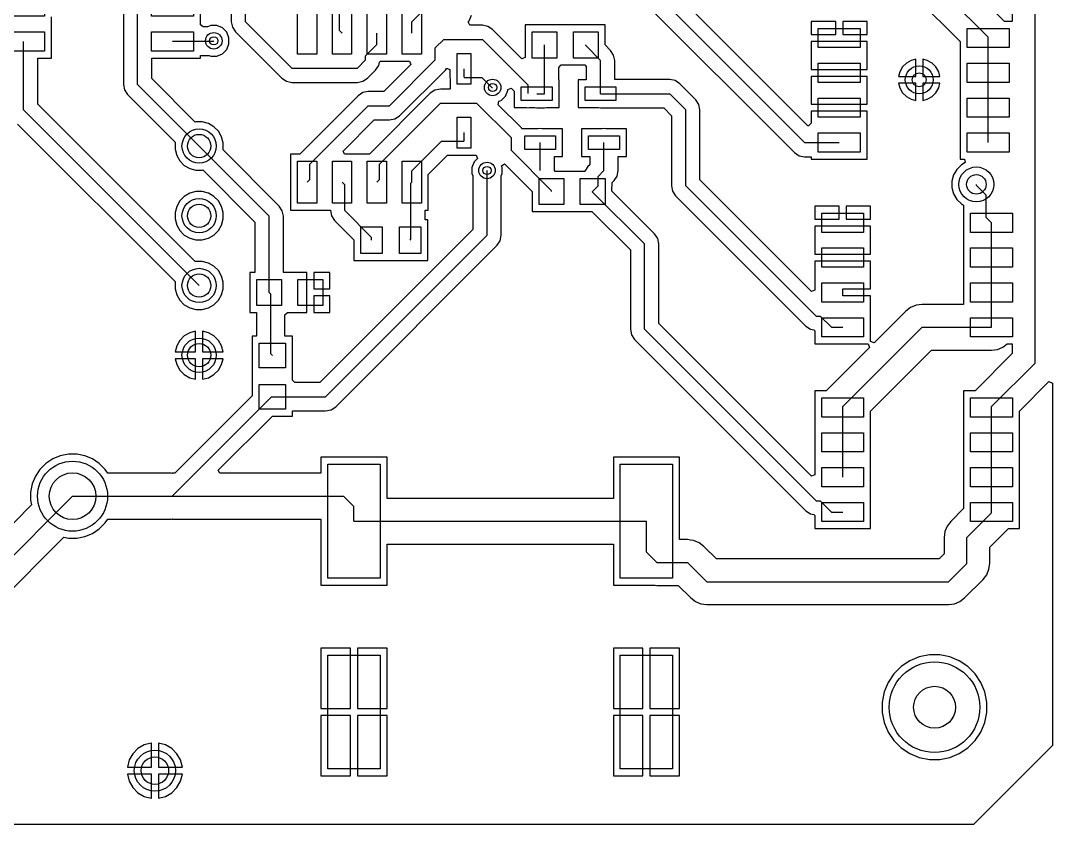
# Model space of a CAD drawing. Header units: inches. Extents: x 58 to 161, y 42 to 107.
# Drawn here: x 123.67 to 161.26, y 42.34 to 71.63 of the extents above; entities that cross this region are included whole.
import ezdxf

# ---------------------------------------------------------------- set-up
doc = ezdxf.new("R2010")
doc.units = ezdxf.units.IN
for name, color, linetype in [('Pad Holes', 156, 'Continuous'), ('Top Layer', 1, 'Continuous'), ('Via Holes', 16, 'Continuous')]:
    doc.layers.add(name, color=color, linetype=linetype)

# ---------------------------------------------------------------- blocks, each defined once
blk = doc.blocks.new('16SVF270M_1')
at = {"layer": 'Top Layer'}
for p, q in [((-5.55, 0.95), (-1.4, 0.95)), ((-5.55, -0.95), (-5.55, 0.95)), ((-1.4, 0.95), (-1.4, -0.95)), ((1.4, 0.95), (5.55, 0.95)), ((1.4, -0.95), (1.4, 0.95)), ((5.55, 0.95), (5.55, -0.95)), ((-1.4, -0.95), (-5.55, -0.95)), ((5.55, -0.95), (1.4, -0.95))]:
    blk.add_line(p, q, dxfattribs=at)
blk = doc.blocks.new('RESC1608X55N_9')
at = {"layer": 'Top Layer'}
for p, q in [((-1.2, -0.475), (-1.2, 0.475)), ((-1.2, 0.475), (-0.3, 0.475)), ((-0.3, 0.475), (-0.3, -0.475)), ((0.3, -0.475), (0.3, 0.475)), ((0.3, 0.475), (1.2, 0.475)), ((1.2, 0.475), (1.2, -0.475)), ((-0.3, -0.475), (-1.2, -0.475)), ((1.2, -0.475), (0.3, -0.475))]:
    blk.add_line(p, q, dxfattribs=at)
blk = doc.blocks.new('RESC1608X55N_25')
at = {"layer": 'Top Layer'}
for p, q in [((-1.2, -0.475), (-1.2, 0.475)), ((-1.2, 0.475), (-0.3, 0.475)), ((-0.3, 0.475), (-0.3, -0.475)), ((0.3, -0.475), (0.3, 0.475)), ((0.3, 0.475), (1.2, 0.475)), ((1.2, 0.475), (1.2, -0.475)), ((-0.3, -0.475), (-1.2, -0.475)), ((1.2, -0.475), (0.3, -0.475))]:
    blk.add_line(p, q, dxfattribs=at)
blk = doc.blocks.new('RESC1608X55N_27')
at = {"layer": 'Top Layer'}
for p, q in [((-1.2, -0.475), (-1.2, 0.475)), ((-1.2, 0.475), (-0.3, 0.475)), ((-0.3, 0.475), (-0.3, -0.475)), ((0.3, -0.475), (0.3, 0.475)), ((0.3, 0.475), (1.2, 0.475)), ((1.2, 0.475), (1.2, -0.475)), ((-0.3, -0.475), (-1.2, -0.475)), ((1.2, -0.475), (0.3, -0.475))]:
    blk.add_line(p, q, dxfattribs=at)
blk = doc.blocks.new('RESC1608X55N_29')
at = {"layer": 'Top Layer'}
for p, q in [((-1.2, -0.475), (-1.2, 0.475)), ((-1.2, 0.475), (-0.3, 0.475)), ((-0.3, 0.475), (-0.3, -0.475)), ((0.3, -0.475), (0.3, 0.475)), ((0.3, 0.475), (1.2, 0.475)), ((1.2, 0.475), (1.2, -0.475)), ((-0.3, -0.475), (-1.2, -0.475)), ((1.2, -0.475), (0.3, -0.475))]:
    blk.add_line(p, q, dxfattribs=at)
blk = doc.blocks.new('SOIC127P600X175_8N_37')
at = {"layer": 'Top Layer'}
for p, q in [((-3.475, 2.255), (-1.95, 2.255)), ((-3.475, 1.555), (-3.475, 2.255)), ((-1.95, 2.255), (-1.95, 1.555)), ((1.95, 2.255), (3.475, 2.255)), ((1.95, 1.555), (1.95, 2.255)), ((3.475, 2.255), (3.475, 1.555)), ((-1.95, 1.555), (-3.475, 1.555)), ((3.475, 1.555), (1.95, 1.555)), ((-3.475, 0.985), (-1.95, 0.985)), ((-3.475, 0.285), (-3.475, 0.985)), ((-1.95, 0.985), (-1.95, 0.285)), ((1.95, 0.985), (3.475, 0.985)), ((1.95, 0.285), (1.95, 0.985)), ((3.475, 0.985), (3.475, 0.285)), ((-1.95, 0.285), (-3.475, 0.285)), ((3.475, 0.285), (1.95, 0.285)), ((-3.475, -0.285), (-1.95, -0.285)), ((-3.475, -0.985), (-3.475, -0.285)), ((-1.95, -0.285), (-1.95, -0.985)), ((1.95, -0.285), (3.475, -0.285)), ((1.95, -0.985), (1.95, -0.285)), ((3.475, -0.285), (3.475, -0.985)), ((-1.95, -0.985), (-3.475, -0.985)), ((3.475, -0.985), (1.95, -0.985)), ((-3.475, -1.555), (-1.95, -1.555)), ((-3.475, -2.255), (-3.475, -1.555)), ((-1.95, -1.555), (-1.95, -2.255)), ((1.95, -1.555), (3.475, -1.555)), ((1.95, -2.255), (1.95, -1.555)), ((3.475, -1.555), (3.475, -2.255)), ((-1.95, -2.255), (-3.475, -2.255)), ((3.475, -2.255), (1.95, -2.255))]:
    blk.add_line(p, q, dxfattribs=at)
blk = doc.blocks.new('SOIC127P600X175_8N_39')
at = {"layer": 'Top Layer'}
for p, q in [((-3.475, 2.255), (-1.95, 2.255)), ((-3.475, 1.555), (-3.475, 2.255)), ((-1.95, 2.255), (-1.95, 1.555)), ((1.95, 2.255), (3.475, 2.255)), ((1.95, 1.555), (1.95, 2.255)), ((3.475, 2.255), (3.475, 1.555)), ((-1.95, 1.555), (-3.475, 1.555)), ((3.475, 1.555), (1.95, 1.555)), ((-3.475, 0.985), (-1.95, 0.985)), ((-3.475, 0.285), (-3.475, 0.985)), ((-1.95, 0.985), (-1.95, 0.285)), ((1.95, 0.985), (3.475, 0.985)), ((1.95, 0.285), (1.95, 0.985)), ((3.475, 0.985), (3.475, 0.285)), ((-1.95, 0.285), (-3.475, 0.285)), ((3.475, 0.285), (1.95, 0.285)), ((-3.475, -0.285), (-1.95, -0.285)), ((-3.475, -0.985), (-3.475, -0.285)), ((-1.95, -0.285), (-1.95, -0.985)), ((1.95, -0.285), (3.475, -0.285)), ((1.95, -0.985), (1.95, -0.285)), ((3.475, -0.285), (3.475, -0.985)), ((-1.95, -0.985), (-3.475, -0.985)), ((3.475, -0.985), (1.95, -0.985)), ((-3.475, -1.555), (-1.95, -1.555)), ((-3.475, -2.255), (-3.475, -1.555)), ((-1.95, -1.555), (-1.95, -2.255)), ((1.95, -1.555), (3.475, -1.555)), ((1.95, -2.255), (1.95, -1.555)), ((3.475, -1.555), (3.475, -2.255)), ((-1.95, -2.255), (-3.475, -2.255)), ((3.475, -2.255), (1.95, -2.255))]:
    blk.add_line(p, q, dxfattribs=at)
blk = doc.blocks.new('SOIC127P600X175_8N_41')
at = {"layer": 'Top Layer'}
for p, q in [((-3.475, 2.255), (-1.95, 2.255)), ((-3.475, 1.555), (-3.475, 2.255)), ((-1.95, 2.255), (-1.95, 1.555)), ((1.95, 2.255), (3.475, 2.255)), ((1.95, 1.555), (1.95, 2.255)), ((3.475, 2.255), (3.475, 1.555)), ((-1.95, 1.555), (-3.475, 1.555)), ((3.475, 1.555), (1.95, 1.555)), ((-3.475, 0.985), (-1.95, 0.985)), ((-3.475, 0.285), (-3.475, 0.985)), ((-1.95, 0.985), (-1.95, 0.285)), ((1.95, 0.985), (3.475, 0.985)), ((1.95, 0.285), (1.95, 0.985)), ((3.475, 0.985), (3.475, 0.285)), ((-1.95, 0.285), (-3.475, 0.285)), ((3.475, 0.285), (1.95, 0.285)), ((-3.475, -0.285), (-1.95, -0.285)), ((-3.475, -0.985), (-3.475, -0.285)), ((-1.95, -0.285), (-1.95, -0.985)), ((1.95, -0.285), (3.475, -0.285)), ((1.95, -0.985), (1.95, -0.285)), ((3.475, -0.285), (3.475, -0.985)), ((-1.95, -0.985), (-3.475, -0.985)), ((3.475, -0.985), (1.95, -0.985)), ((-3.475, -1.555), (-1.95, -1.555)), ((-3.475, -2.255), (-3.475, -1.555)), ((-1.95, -1.555), (-1.95, -2.255)), ((1.95, -1.555), (3.475, -1.555)), ((1.95, -2.255), (1.95, -1.555)), ((3.475, -1.555), (3.475, -2.255)), ((-1.95, -2.255), (-3.475, -2.255)), ((3.475, -2.255), (1.95, -2.255))]:
    blk.add_line(p, q, dxfattribs=at)
blk = doc.blocks.new('XT30PWM_44')
at = {"layer": 'Pad Holes'}
for centre, radius in [((-5.5, 4.088), 0.5), ((5.5, 4.088), 0.5), ((-2.5, -5.912), 0.85), ((2.5, -5.912), 0.85)]:
    blk.add_circle(centre, radius, dxfattribs=at)
at = {"layer": 'Top Layer'}
for centre, radius in [((-5.5, 4.088), 0.75), ((5.5, 4.088), 0.75), ((-2.5, -5.912), 1.275), ((2.5, -5.912), 1.275)]:
    blk.add_circle(centre, radius, dxfattribs=at)
blk = doc.blocks.new('SOD2713X115N_61')
at = {"layer": 'Top Layer'}
for p, q in [((-1.724, 0.25), (-0.599, 0.25)), ((-1.724, -0.25), (-1.724, 0.25)), ((-0.599, 0.25), (-0.599, -0.25)), ((0.599, 0.25), (1.724, 0.25)), ((0.599, -0.25), (0.599, 0.25)), ((1.724, 0.25), (1.724, -0.25)), ((-0.599, -0.25), (-1.724, -0.25)), ((1.724, -0.25), (0.599, -0.25))]:
    blk.add_line(p, q, dxfattribs=at)
blk = doc.blocks.new('SOD2713X115N_63')
at = {"layer": 'Top Layer'}
for p, q in [((-1.724, 0.25), (-0.599, 0.25)), ((-1.724, -0.25), (-1.724, 0.25)), ((-0.599, 0.25), (-0.599, -0.25)), ((0.599, 0.25), (1.724, 0.25)), ((0.599, -0.25), (0.599, 0.25)), ((1.724, 0.25), (1.724, -0.25)), ((-0.599, -0.25), (-1.724, -0.25)), ((1.724, -0.25), (0.599, -0.25))]:
    blk.add_line(p, q, dxfattribs=at)
blk = doc.blocks.new('SOIC127P600X175_16N_67')
at = {"layer": 'Top Layer'}
for p, q in [((-3.475, 4.795), (-1.95, 4.795)), ((-3.475, 4.095), (-3.475, 4.795)), ((-1.95, 4.795), (-1.95, 4.095)), ((1.95, 4.795), (3.475, 4.795)), ((1.95, 4.095), (1.95, 4.795)), ((3.475, 4.795), (3.475, 4.095)), ((-1.95, 4.095), (-3.475, 4.095)), ((3.475, 4.095), (1.95, 4.095)), ((-3.475, 3.525), (-1.95, 3.525)), ((-3.475, 2.825), (-3.475, 3.525)), ((-1.95, 3.525), (-1.95, 2.825)), ((1.95, 3.525), (3.475, 3.525)), ((1.95, 2.825), (1.95, 3.525)), ((3.475, 3.525), (3.475, 2.825)), ((-1.95, 2.825), (-3.475, 2.825)), ((3.475, 2.825), (1.95, 2.825)), ((-3.475, 2.255), (-1.95, 2.255)), ((-3.475, 1.555), (-3.475, 2.255)), ((-1.95, 2.255), (-1.95, 1.555)), ((1.95, 2.255), (3.475, 2.255)), ((1.95, 1.555), (1.95, 2.255)), ((3.475, 2.255), (3.475, 1.555)), ((-1.95, 1.555), (-3.475, 1.555)), ((3.475, 1.555), (1.95, 1.555)), ((-3.475, 0.985), (-1.95, 0.985)), ((-3.475, 0.285), (-3.475, 0.985)), ((-1.95, 0.985), (-1.95, 0.285)), ((1.95, 0.985), (3.475, 0.985)), ((1.95, 0.285), (1.95, 0.985)), ((3.475, 0.985), (3.475, 0.285)), ((-1.95, 0.285), (-3.475, 0.285)), ((3.475, 0.285), (1.95, 0.285)), ((-3.475, -0.285), (-1.95, -0.285)), ((-3.475, -0.985), (-3.475, -0.285)), ((-1.95, -0.285), (-1.95, -0.985)), ((1.95, -0.285), (3.475, -0.285)), ((1.95, -0.985), (1.95, -0.285)), ((3.475, -0.285), (3.475, -0.985)), ((-1.95, -0.985), (-3.475, -0.985)), ((3.475, -0.985), (1.95, -0.985)), ((-3.475, -1.555), (-1.95, -1.555)), ((-3.475, -2.255), (-3.475, -1.555)), ((-1.95, -1.555), (-1.95, -2.255)), ((1.95, -1.555), (3.475, -1.555)), ((1.95, -2.255), (1.95, -1.555)), ((3.475, -1.555), (3.475, -2.255)), ((-1.95, -2.255), (-3.475, -2.255)), ((3.475, -2.255), (1.95, -2.255)), ((-3.475, -2.825), (-1.95, -2.825)), ((-3.475, -3.525), (-3.475, -2.825)), ((-1.95, -2.825), (-1.95, -3.525)), ((1.95, -2.825), (3.475, -2.825)), ((1.95, -3.525), (1.95, -2.825)), ((3.475, -2.825), (3.475, -3.525)), ((-1.95, -3.525), (-3.475, -3.525)), ((3.475, -3.525), (1.95, -3.525)), ((-3.475, -4.095), (-1.95, -4.095)), ((-3.475, -4.795), (-3.475, -4.095)), ((-1.95, -4.095), (-1.95, -4.795)), ((1.95, -4.095), (3.475, -4.095)), ((1.95, -4.795), (1.95, -4.095)), ((3.475, -4.095), (3.475, -4.795)), ((-1.95, -4.795), (-3.475, -4.795)), ((3.475, -4.795), (1.95, -4.795))]:
    blk.add_line(p, q, dxfattribs=at)
blk = doc.blocks.new('SOD2713X115N_71')
at = {"layer": 'Top Layer'}
for p, q in [((-1.724, 0.25), (-0.599, 0.25)), ((-1.724, -0.25), (-1.724, 0.25)), ((-0.599, 0.25), (-0.599, -0.25)), ((0.599, 0.25), (1.724, 0.25)), ((0.599, -0.25), (0.599, 0.25)), ((1.724, 0.25), (1.724, -0.25)), ((-0.599, -0.25), (-1.724, -0.25)), ((1.724, -0.25), (0.599, -0.25))]:
    blk.add_line(p, q, dxfattribs=at)
blk = doc.blocks.new('16SVF270M_79')
at = {"layer": 'Top Layer'}
for p, q in [((-5.55, 0.95), (-1.4, 0.95)), ((-5.55, -0.95), (-5.55, 0.95)), ((-1.4, 0.95), (-1.4, -0.95)), ((1.4, 0.95), (5.55, 0.95)), ((1.4, -0.95), (1.4, 0.95)), ((5.55, 0.95), (5.55, -0.95)), ((-1.4, -0.95), (-5.55, -0.95)), ((5.55, -0.95), (1.4, -0.95))]:
    blk.add_line(p, q, dxfattribs=at)
blk = doc.blocks.new('CAPC1608X87N_92')
at = {"layer": 'Top Layer'}
for p, q in [((-1.09, -0.49), (-1.09, 0.49)), ((-1.09, 0.49), (-0.31, 0.49)), ((-0.31, 0.49), (-0.31, -0.49)), ((0.31, -0.49), (0.31, 0.49)), ((0.31, 0.49), (1.09, 0.49)), ((1.09, 0.49), (1.09, -0.49)), ((-0.31, -0.49), (-1.09, -0.49)), ((1.09, -0.49), (0.31, -0.49))]:
    blk.add_line(p, q, dxfattribs=at)
blk = doc.blocks.new('DIP762W65P254L965H470Q8N_100')
at = {"layer": 'Pad Holes'}
for centre in [(-3.81, 3.81), (3.81, 3.81), (-3.81, 1.27), (3.81, 1.27), (-3.81, -1.27), (3.81, -1.27), (-3.81, -3.81), (3.81, -3.81)]:
    blk.add_circle(centre, 0.425, dxfattribs=at)
at = {"layer": 'Top Layer'}
for p, q in [((-4.435, 4.435), (-3.185, 4.435)), ((-4.435, 3.185), (-4.435, 4.435)), ((-3.185, 4.435), (-3.185, 3.185)), ((-3.185, 3.185), (-4.435, 3.185))]:
    blk.add_line(p, q, dxfattribs=at)
for centre in [(3.81, 3.81), (-3.81, 1.27), (3.81, 1.27), (-3.81, -1.27), (3.81, -1.27), (-3.81, -3.81), (3.81, -3.81)]:
    blk.add_circle(centre, 0.625, dxfattribs=at)
blk = doc.blocks.new('SOIC127P600X175_8N_102')
at = {"layer": 'Top Layer'}
for p, q in [((-3.475, 2.255), (-1.95, 2.255)), ((-3.475, 1.555), (-3.475, 2.255)), ((-1.95, 2.255), (-1.95, 1.555)), ((1.95, 2.255), (3.475, 2.255)), ((1.95, 1.555), (1.95, 2.255)), ((3.475, 2.255), (3.475, 1.555)), ((-1.95, 1.555), (-3.475, 1.555)), ((3.475, 1.555), (1.95, 1.555)), ((-3.475, 0.985), (-1.95, 0.985)), ((-3.475, 0.285), (-3.475, 0.985)), ((-1.95, 0.985), (-1.95, 0.285)), ((1.95, 0.985), (3.475, 0.985)), ((1.95, 0.285), (1.95, 0.985)), ((3.475, 0.985), (3.475, 0.285)), ((-1.95, 0.285), (-3.475, 0.285)), ((3.475, 0.285), (1.95, 0.285)), ((-3.475, -0.285), (-1.95, -0.285)), ((-3.475, -0.985), (-3.475, -0.285)), ((-1.95, -0.285), (-1.95, -0.985)), ((1.95, -0.285), (3.475, -0.285)), ((1.95, -0.985), (1.95, -0.285)), ((3.475, -0.285), (3.475, -0.985)), ((-1.95, -0.985), (-3.475, -0.985)), ((3.475, -0.985), (1.95, -0.985)), ((-3.475, -1.555), (-1.95, -1.555)), ((-3.475, -2.255), (-3.475, -1.555)), ((-1.95, -1.555), (-1.95, -2.255)), ((1.95, -1.555), (3.475, -1.555)), ((1.95, -2.255), (1.95, -1.555)), ((3.475, -1.555), (3.475, -2.255)), ((-1.95, -2.255), (-3.475, -2.255)), ((3.475, -2.255), (1.95, -2.255))]:
    blk.add_line(p, q, dxfattribs=at)

msp = doc.modelspace()

# ---------------------------------------------------------------- linework, layer by layer
at = {"layer": 'Pad Holes'}
msp.add_circle((156.972, 46.609), 1.651, dxfattribs=at)
at = {"layer": 'Top Layer'}
for p, q in [((131.864, 71.582), (131.864, 76.387)), ((159.511, 71.612), (155.191, 75.932)), ((154.602, 75.344), (158.922, 71.023)), ((144.641, 74.778), (152.236, 67.183)), ((152.357, 67.794), (145.345, 74.806)), ((144.613, 74.074), (151.87, 66.817)), ((154.505, 74.263), (157.905, 70.862)), ((127.416, 73.966), (127.416, 69.297)), ((127.934, 69.297), (127.934, 73.966)), ((135.286, 71.261), (135.286, 72.285)), ((160.637, 59.149), (160.637, 72.296)), ((130.221, 71.532), (130.221, 71.925)), ((131.346, 72.05), (131.346, 71.582)), ((137.922, 71.577), (138.277, 71.933)), ((140.017, 71.619), (140.102, 71.823)), ((159.804, 71.951), (159.804, 71.597)), ((124.796, 71.597), (124.796, 71.768)), ((124.796, 71.47), (124.796, 71.597)), ((124.796, 71.405), (124.796, 71.47)), ((130.221, 71.47), (130.221, 71.532)), ((130.221, 71.532), (130.221, 71.532)), ((130.317, 71.397), (130.221, 71.47)), ((130.598, 71.445), (130.481, 71.397)), ((130.819, 71.445), (130.598, 71.445)), ((131.022, 71.361), (130.819, 71.445)), ((131.346, 71.582), (131.386, 71.384)), ((131.864, 71.582), (133.552, 69.895)), ((137.922, 71.165), (137.922, 71.577)), ((139.983, 71.584), (140.017, 71.619)), ((140.035, 71.457), (139.983, 71.584)), ((140.496, 71.457), (140.035, 71.457)), ((140.695, 71.418), (140.496, 71.457)), ((143.429, 71.468), (142.056, 71.468)), ((142.056, 71.468), (142.056, 70.278)), ((143.464, 71.468), (143.429, 71.468)), ((143.556, 71.468), (143.464, 71.468)), ((143.591, 71.468), (143.556, 71.468)), ((144.964, 71.468), (143.591, 71.468)), ((144.964, 70.742), (144.964, 71.468)), ((153.371, 71.597), (152.481, 71.597)), ((152.481, 71.597), (152.481, 71.12)), ((153.371, 71.12), (153.371, 71.597)), ((154.514, 71.597), (153.625, 71.597)), ((153.625, 71.597), (153.625, 71.12)), ((154.514, 71.12), (154.514, 71.597)), ((159.522, 71.597), (159.511, 71.612)), ((159.804, 71.597), (159.522, 71.597)), ((124.796, 70.262), (124.796, 71.405)), ((130.481, 71.397), (130.317, 71.397)), ((131.178, 71.205), (131.022, 71.361)), ((131.262, 71.002), (131.178, 71.205)), ((131.386, 71.384), (131.498, 71.216)), ((131.498, 71.216), (133.185, 69.528)), ((135.286, 71.261), (135.382, 71.165)), ((136.652, 70.753), (136.652, 71.165)), ((140.863, 71.306), (140.695, 71.418)), ((141.939, 70.23), (140.863, 71.306)), ((152.481, 71.12), (153.371, 71.12)), ((153.625, 71.12), (154.514, 71.12)), ((123.78, 68.371), (123.78, 70.866)), ((129.204, 70.866), (129.217, 70.879)), ((129.217, 70.879), (130.696, 70.879)), ((130.696, 70.879), (130.708, 70.891)), ((131.178, 70.578), (131.262, 70.781)), ((131.262, 70.781), (131.262, 71.002)), ((136.24, 70.341), (136.652, 70.753)), ((138.78, 70.632), (139.088, 70.939)), ((139.088, 70.939), (140.496, 70.939)), ((140.496, 70.939), (142.167, 69.269)), ((142.76, 68.965), (142.76, 70.739)), ((144.26, 70.714), (144.26, 70.739)), ((144.26, 70.714), (144.799, 70.175)), ((145.165, 70.541), (144.964, 70.742)), ((154.514, 70.866), (152.481, 70.866)), ((152.481, 70.866), (152.481, 70.454)), ((154.514, 70.454), (154.514, 70.866)), ((157.905, 70.862), (157.905, 70.389)), ((158.922, 70.993), (158.922, 71.023)), ((158.922, 69.723), (158.922, 70.993)), ((130.221, 70.262), (130.221, 70.361)), ((130.221, 70.361), (130.542, 70.361)), ((130.542, 70.361), (130.598, 70.337)), ((130.598, 70.337), (130.819, 70.337)), ((130.819, 70.337), (131.022, 70.422)), ((131.022, 70.422), (131.178, 70.578)), ((136.24, 70.192), (136.24, 70.341)), ((138.78, 70.192), (138.78, 70.632)), ((145.278, 70.373), (145.165, 70.541)), ((145.317, 70.175), (145.278, 70.373)), ((152.481, 70.454), (152.481, 70.389)), ((152.481, 70.389), (152.481, 70.262)), ((154.514, 70.327), (154.514, 70.454)), ((154.514, 70.262), (154.514, 70.327)), ((157.905, 70.389), (157.905, 70.389)), ((157.905, 70.389), (157.905, 70.327)), ((157.905, 70.327), (157.905, 70.327)), ((157.905, 70.327), (157.905, 69.119)), ((124.298, 68.586), (124.298, 70.262)), ((124.298, 70.262), (124.796, 70.262)), ((128.451, 69.512), (128.451, 70.262)), ((128.451, 70.262), (130.221, 70.262)), ((135.942, 69.895), (136.24, 70.192)), ((136.606, 69.826), (136.719, 69.994)), ((136.719, 69.994), (136.742, 70.11)), ((136.742, 70.11), (136.78, 70.148)), ((136.78, 70.148), (137.256, 70.148)), ((137.887, 70.031), (136.899, 69.043)), ((137.113, 68.525), (138.78, 70.192)), ((137.256, 70.148), (137.256, 70.148)), ((137.256, 70.148), (137.318, 70.148)), ((137.318, 70.148), (137.318, 70.148)), ((137.318, 70.148), (137.838, 70.148)), ((137.838, 70.148), (137.887, 70.031)), ((142.056, 70.278), (141.939, 70.23)), ((143.278, 69.92), (143.368, 70.01)), ((143.368, 70.01), (143.556, 70.01)), ((143.556, 70.01), (143.591, 70.01)), ((143.591, 70.01), (144.232, 70.01)), ((144.232, 70.01), (144.281, 69.96)), ((144.281, 69.96), (144.281, 69.465)), ((144.799, 68.961), (144.799, 70.175)), ((145.317, 69.479), (145.317, 70.175)), ((152.481, 70.262), (152.481, 69.85)), ((154.514, 69.85), (154.514, 70.262)), ((155.803, 69.937), (155.703, 69.763)), ((155.945, 70.079), (155.803, 69.937)), ((156.119, 70.179), (155.945, 70.079)), ((156.286, 70.224), (156.119, 70.179)), ((156.286, 69.596), (156.286, 70.224)), ((156.707, 70.179), (156.54, 70.224)), ((156.54, 70.224), (156.54, 69.596)), ((156.881, 70.079), (156.707, 70.179)), ((157.023, 69.937), (156.881, 70.079)), ((157.123, 69.763), (157.023, 69.937)), ((133.552, 69.895), (135.942, 69.895)), ((136.309, 69.528), (136.606, 69.826)), ((136.606, 69.826), (136.606, 69.826)), ((137.479, 68.159), (139.146, 69.826)), ((139.146, 69.826), (139.186, 69.886)), ((139.186, 69.886), (139.228, 69.88)), ((139.228, 69.88), (139.309, 69.841)), ((139.309, 69.841), (139.309, 69.564)), ((139.309, 69.564), (139.323, 69.494)), ((139.827, 69.564), (139.827, 69.869)), ((139.827, 69.564), (139.831, 69.56)), ((139.831, 69.56), (140.473, 69.56)), ((140.473, 69.56), (140.844, 69.19)), ((143.278, 69.465), (143.278, 69.92)), ((152.481, 69.85), (154.514, 69.85)), ((154.514, 69.596), (152.481, 69.596)), ((152.481, 69.596), (152.481, 69.184)), ((154.514, 69.184), (154.514, 69.596)), ((155.703, 69.763), (155.658, 69.596)), ((155.658, 69.596), (156.286, 69.596)), ((156.54, 69.596), (157.168, 69.596)), ((157.168, 69.596), (157.123, 69.763)), ((158.922, 68.453), (158.922, 69.723)), ((127.416, 69.297), (127.455, 69.099)), ((127.934, 69.297), (130.175, 67.056)), ((130.035, 67.928), (128.451, 69.512)), ((133.185, 69.528), (133.185, 69.528)), ((133.185, 69.528), (133.353, 69.416)), ((133.353, 69.416), (133.552, 69.377)), ((133.552, 69.377), (133.552, 69.377)), ((133.552, 69.377), (135.942, 69.377)), ((135.942, 69.377), (136.141, 69.416)), ((136.141, 69.416), (136.309, 69.528)), ((139.323, 69.494), (139.323, 69.133)), ((140.844, 69.19), (140.868, 69.19)), ((142.167, 68.965), (142.167, 69.269)), ((143.291, 69.465), (143.278, 69.465)), ((143.291, 68.457), (143.291, 69.465)), ((144.281, 69.465), (143.983, 69.465)), ((143.983, 69.465), (143.983, 68.457)), ((147.32, 69.479), (145.317, 69.479)), ((147.518, 69.44), (147.32, 69.479)), ((147.686, 69.327), (147.518, 69.44)), ((148.27, 68.743), (147.686, 69.327)), ((152.481, 69.184), (152.481, 69.119)), ((154.514, 69.057), (154.514, 69.184)), ((156.286, 69.342), (155.658, 69.342)), ((155.658, 69.342), (155.703, 69.175)), ((155.703, 69.175), (155.803, 69.001)), ((156.286, 68.714), (156.286, 69.342)), ((157.168, 69.342), (156.54, 69.342)), ((156.54, 69.342), (156.54, 68.714)), ((157.023, 69.001), (157.123, 69.175)), ((157.123, 69.175), (157.168, 69.342)), ((127.455, 69.099), (127.567, 68.931)), ((127.567, 68.931), (129.303, 67.196)), ((135.969, 68.891), (133.842, 66.764)), ((136.137, 69.004), (135.969, 68.891)), ((136.335, 69.043), (136.137, 69.004)), ((136.899, 69.043), (136.335, 69.043)), ((138.599, 68.982), (136.382, 66.764)), ((138.767, 69.094), (138.599, 68.982)), ((138.599, 68.982), (138.599, 68.982)), ((138.966, 69.133), (138.767, 69.094)), ((139.323, 69.133), (138.966, 69.133)), ((138.966, 69.133), (138.966, 69.133)), ((141.182, 68.72), (141.338, 68.876)), ((141.338, 68.876), (141.422, 69.079)), ((141.422, 69.115), (141.54, 69.164)), ((141.422, 69.079), (141.422, 69.115)), ((141.54, 69.164), (141.649, 69.055)), ((141.649, 69.055), (141.649, 68.965)), ((141.649, 68.965), (141.659, 68.915)), ((141.659, 68.915), (141.659, 68.457)), ((142.475, 68.961), (142.756, 68.961)), ((142.756, 68.961), (142.76, 68.965)), ((144.799, 68.961), (147.32, 68.961)), ((147.32, 68.961), (147.904, 68.377)), ((152.481, 69.119), (152.481, 68.992)), ((152.481, 68.992), (152.481, 68.58)), ((154.514, 68.992), (154.514, 69.057)), ((154.514, 68.58), (154.514, 68.992)), ((155.803, 69.001), (155.945, 68.859)), ((155.945, 68.859), (156.119, 68.759)), ((156.707, 68.759), (156.881, 68.859)), ((156.881, 68.859), (157.023, 69.001)), ((157.905, 69.119), (157.905, 69.119)), ((157.905, 69.119), (157.905, 69.057)), ((157.905, 69.057), (157.905, 69.057)), ((157.905, 69.057), (157.905, 67.849)), ((130.035, 62.848), (124.298, 68.586)), ((134.208, 66.398), (136.335, 68.525)), ((136.335, 68.525), (137.113, 68.525)), ((136.748, 66.398), (138.966, 68.616)), ((138.966, 68.616), (140.287, 68.616)), ((140.287, 68.616), (141.553, 67.35)), ((141.074, 68.561), (141.099, 68.686)), ((141.919, 67.716), (141.074, 68.561)), ((141.099, 68.686), (141.182, 68.72)), ((141.659, 68.457), (142.116, 68.457)), ((142.116, 68.457), (142.167, 68.447)), ((142.167, 68.447), (142.217, 68.457)), ((142.217, 68.457), (142.405, 68.457)), ((142.405, 68.457), (142.475, 68.443)), ((142.475, 68.443), (142.756, 68.443)), ((142.756, 68.443), (142.826, 68.457)), ((142.826, 68.457), (143.291, 68.457)), ((143.983, 68.457), (144.729, 68.457)), ((144.729, 68.457), (144.799, 68.443)), ((144.799, 68.443), (147.105, 68.443)), ((147.105, 68.443), (147.386, 68.162)), ((148.383, 68.575), (148.27, 68.743)), ((148.422, 68.377), (148.383, 68.575)), ((152.481, 68.58), (154.514, 68.58)), ((156.119, 68.759), (156.286, 68.714)), ((156.54, 68.714), (156.707, 68.759)), ((158.922, 67.183), (158.922, 68.453)), ((123.78, 68.371), (130.175, 61.976)), ((137.113, 68.007), (137.311, 68.047)), ((137.311, 68.047), (137.479, 68.159)), ((147.386, 68.162), (147.386, 65.612)), ((147.904, 65.612), (147.904, 68.377)), ((148.422, 65.826), (148.422, 68.377)), ((154.514, 68.326), (152.481, 68.326)), ((152.481, 68.326), (152.481, 67.892)), ((154.514, 67.914), (154.514, 68.326)), ((123.561, 67.858), (129.303, 62.116)), ((130.059, 67.935), (130.035, 67.928)), ((130.291, 67.935), (130.059, 67.935)), ((130.514, 67.875), (130.291, 67.935)), ((130.715, 67.759), (130.514, 67.875)), ((130.878, 67.596), (130.715, 67.759)), ((135.417, 66.875), (136.55, 68.007)), ((136.55, 68.007), (137.113, 68.007)), ((141.939, 67.687), (141.919, 67.716)), ((142.532, 67.687), (141.939, 67.687)), ((142.602, 67.701), (142.532, 67.687)), ((142.672, 67.687), (142.602, 67.701)), ((143.418, 67.687), (142.672, 67.687)), ((143.418, 66.679), (143.418, 67.687)), ((144.856, 67.687), (144.11, 67.687)), ((144.11, 67.687), (144.11, 66.679)), ((144.926, 67.701), (144.856, 67.687)), ((144.996, 67.687), (144.926, 67.701)), ((145.742, 67.687), (144.996, 67.687)), ((145.742, 66.679), (145.742, 67.687)), ((152.378, 67.793), (152.357, 67.794)), ((152.481, 67.892), (152.378, 67.793)), ((154.514, 67.787), (154.514, 67.914)), ((154.514, 67.722), (154.514, 67.787)), ((154.514, 66.579), (154.514, 67.722)), ((157.905, 67.849), (157.905, 67.849)), ((157.905, 67.849), (157.905, 67.787)), ((157.905, 67.787), (157.905, 67.787)), ((157.905, 67.787), (157.905, 66.579)), ((130.994, 67.395), (130.878, 67.596)), ((131.054, 67.172), (130.994, 67.395)), ((139.827, 67.241), (139.827, 67.545)), ((141.553, 66.891), (141.553, 67.35)), ((129.303, 67.196), (129.296, 67.172)), ((129.296, 67.172), (129.296, 66.94)), ((129.296, 66.94), (129.356, 66.717)), ((130.175, 67.056), (132.727, 64.504)), ((131.047, 66.916), (131.054, 66.94)), ((131.054, 66.94), (131.054, 67.172)), ((137.922, 66.153), (139.005, 67.237)), ((139.005, 67.237), (139.823, 67.237)), ((139.823, 67.237), (139.827, 67.241)), ((142.602, 66.163), (142.602, 67.183)), ((144.926, 66.163), (144.926, 67.183)), ((152.236, 67.183), (153.498, 67.183)), ((129.356, 66.717), (129.472, 66.516)), ((133.093, 64.87), (131.047, 66.916)), ((133.837, 66.757), (133.508, 66.757)), ((133.508, 66.757), (133.508, 64.724)), ((133.842, 66.764), (133.837, 66.757)), ((135.466, 66.757), (135.417, 66.875)), ((135.921, 66.757), (135.466, 66.757)), ((135.986, 66.757), (135.921, 66.757)), ((136.048, 66.757), (135.986, 66.757)), ((135.986, 66.757), (135.986, 66.757)), ((136.048, 66.757), (136.048, 66.757)), ((136.377, 66.757), (136.048, 66.757)), ((136.382, 66.764), (136.377, 66.757)), ((138.526, 66.025), (139.22, 66.719)), ((139.22, 66.719), (139.823, 66.719)), ((139.823, 66.719), (139.873, 66.729)), ((139.873, 66.729), (140.267, 66.729)), ((140.316, 66.602), (140.196, 66.481)), ((140.267, 66.729), (140.316, 66.602)), ((141.553, 66.891), (143.014, 65.43)), ((143.12, 66.163), (143.12, 66.679)), ((143.12, 66.679), (143.418, 66.679)), ((144.11, 66.679), (144.408, 66.679)), ((144.408, 66.679), (144.408, 66.378)), ((145.444, 66.163), (145.444, 66.679)), ((145.444, 66.679), (145.742, 66.679)), ((151.87, 66.817), (152.038, 66.704)), ((152.038, 66.704), (152.236, 66.665)), ((152.236, 66.665), (152.481, 66.665)), ((152.481, 66.665), (152.481, 66.579)), ((152.481, 66.579), (154.514, 66.579)), ((157.905, 66.579), (158.057, 66.579)), ((158.057, 66.579), (158.092, 66.452)), ((129.472, 66.516), (129.635, 66.353)), ((129.635, 66.353), (129.836, 66.237)), ((129.836, 66.237), (130.059, 66.177)), ((130.059, 66.177), (130.291, 66.177)), ((130.291, 66.177), (130.315, 66.184)), ((130.315, 66.184), (132.209, 64.289)), ((134.208, 65.837), (134.208, 66.398)), ((136.748, 65.837), (136.748, 66.398)), ((140.196, 66.481), (140.111, 66.277)), ((140.111, 66.277), (140.111, 66.057)), ((140.665, 63.805), (140.665, 66.167)), ((141.194, 66.338), (141.302, 66.41)), ((141.219, 66.277), (141.194, 66.338)), ((141.219, 66.057), (141.219, 66.277)), ((141.302, 66.41), (142.31, 65.402)), ((144.344, 66.313), (144.231, 66.145)), ((144.408, 66.378), (144.344, 66.313)), ((157.785, 66.205), (157.668, 66.002)), ((157.95, 66.37), (157.785, 66.205)), ((158.092, 66.452), (157.95, 66.37)), ((134.112, 65.741), (134.208, 65.837)), ((136.652, 65.741), (136.748, 65.837)), ((137.922, 65.741), (137.922, 66.153)), ((138.526, 64.724), (138.526, 66.025)), ((140.111, 66.057), (140.147, 65.97)), ((140.147, 65.97), (140.147, 64.019)), ((141.183, 65.97), (141.219, 66.057)), ((141.183, 63.805), (141.183, 65.97)), ((143.144, 66.134), (143.12, 66.163)), ((143.683, 66.134), (143.144, 66.134)), ((143.718, 66.134), (143.683, 66.134)), ((143.81, 66.134), (143.718, 66.134)), ((143.845, 66.134), (143.81, 66.134)), ((144.229, 66.134), (143.845, 66.134)), ((144.231, 66.145), (144.229, 66.134)), ((144.71, 65.947), (144.926, 66.163)), ((144.71, 65.601), (144.71, 65.947)), ((145.228, 65.732), (145.292, 65.797)), ((145.292, 65.797), (145.405, 65.965)), ((145.405, 65.965), (145.444, 66.163)), ((152.491, 61.757), (148.422, 65.826)), ((157.668, 66.002), (157.607, 65.776)), ((135.382, 65.741), (135.478, 65.645)), ((135.478, 64.709), (135.478, 65.645)), ((137.891, 65.71), (137.922, 65.741)), ((137.891, 63.658), (137.891, 65.71)), ((143.014, 65.405), (143.014, 65.43)), ((144.514, 65.405), (144.71, 65.601)), ((145.218, 65.551), (145.228, 65.601)), ((145.218, 65.408), (145.218, 65.551)), ((145.228, 65.601), (145.228, 65.732)), ((147.386, 65.612), (147.426, 65.414)), ((147.904, 65.612), (152.652, 60.864)), ((157.607, 65.776), (157.607, 65.542)), ((157.607, 65.542), (157.668, 65.316)), ((158.496, 65.625), (158.496, 65.659)), ((158.496, 65.625), (158.858, 65.263)), ((129.472, 65.056), (129.356, 64.855)), ((129.635, 65.219), (129.472, 65.056)), ((129.836, 65.335), (129.635, 65.219)), ((130.059, 65.395), (129.836, 65.335)), ((130.291, 65.395), (130.059, 65.395)), ((130.514, 65.335), (130.291, 65.395)), ((130.715, 65.219), (130.514, 65.335)), ((130.878, 65.056), (130.715, 65.219)), ((130.994, 64.855), (130.878, 65.056)), ((142.31, 65.402), (142.31, 64.676)), ((144.514, 65.38), (144.514, 65.405)), ((144.514, 65.38), (146.406, 63.488)), ((146.772, 63.855), (145.218, 65.408)), ((147.426, 65.414), (147.538, 65.246)), ((147.538, 65.246), (152.286, 60.498)), ((157.668, 65.316), (157.785, 65.113)), ((157.785, 65.113), (157.95, 64.948)), ((158.858, 64.453), (158.858, 65.263)), ((129.356, 64.855), (129.296, 64.632)), ((131.054, 64.632), (130.994, 64.855)), ((133.206, 64.702), (133.093, 64.87)), ((133.245, 64.504), (133.206, 64.702)), ((133.508, 64.724), (134.651, 64.724)), ((134.651, 64.724), (134.716, 64.724)), ((134.716, 64.724), (134.716, 64.724)), ((134.716, 64.724), (134.778, 64.724)), ((134.778, 64.724), (134.778, 64.724)), ((134.778, 64.724), (134.96, 64.724)), ((134.96, 64.724), (134.96, 64.709)), ((134.96, 64.709), (134.999, 64.511)), ((135.478, 64.709), (136.46, 63.727)), ((138.409, 64.371), (138.409, 64.724)), ((138.409, 64.724), (138.526, 64.724)), ((142.31, 64.676), (143.683, 64.676)), ((143.683, 64.676), (143.718, 64.676)), ((143.718, 64.676), (143.81, 64.676)), ((143.81, 64.676), (143.845, 64.676)), ((143.845, 64.676), (144.486, 64.676)), ((144.486, 64.676), (145.888, 63.274)), ((153.498, 64.866), (152.608, 64.866)), ((152.608, 64.866), (152.608, 64.389)), ((153.498, 64.389), (153.498, 64.866)), ((154.641, 64.866), (153.752, 64.866)), ((153.752, 64.866), (153.752, 64.389)), ((154.641, 64.389), (154.641, 64.866)), ((157.95, 64.948), (158.025, 64.904)), ((158.025, 64.904), (158.025, 64.453)), ((129.296, 64.632), (129.296, 64.4)), ((129.296, 64.4), (129.356, 64.177)), ((130.994, 64.177), (131.054, 64.4)), ((131.054, 64.4), (131.054, 64.632)), ((132.209, 64.289), (132.209, 62.451)), ((132.727, 61.722), (132.727, 64.504)), ((133.245, 62.451), (133.245, 64.504)), ((134.999, 64.511), (135.112, 64.343)), ((135.112, 64.343), (135.816, 63.639)), ((138.504, 64.371), (138.409, 64.371)), ((138.504, 62.883), (138.504, 64.371)), ((152.608, 64.389), (153.498, 64.389)), ((153.752, 64.389), (154.641, 64.389)), ((158.025, 64.453), (158.032, 64.399)), ((158.032, 64.399), (158.032, 63.658)), ((158.858, 64.453), (159.049, 64.262)), ((129.356, 64.177), (129.472, 63.976)), ((129.472, 63.976), (129.635, 63.813)), ((130.715, 63.813), (130.878, 63.976)), ((130.878, 63.976), (130.994, 64.177)), ((140.147, 64.019), (134.57, 58.442)), ((154.641, 64.135), (152.608, 64.135)), ((152.608, 64.135), (152.608, 63.723)), ((154.641, 63.723), (154.641, 64.135)), ((159.049, 62.992), (159.049, 64.262)), ((129.635, 63.813), (129.836, 63.697)), ((129.836, 63.697), (130.059, 63.637)), ((130.059, 63.637), (130.291, 63.637)), ((130.291, 63.637), (130.514, 63.697)), ((130.514, 63.697), (130.715, 63.813)), ((134.784, 57.924), (140.665, 63.805)), ((135.816, 63.639), (135.816, 62.883)), ((136.46, 63.627), (136.46, 63.727)), ((137.86, 63.627), (137.891, 63.658)), ((141.031, 63.439), (141.144, 63.607)), ((141.144, 63.607), (141.183, 63.805)), ((146.884, 63.687), (146.772, 63.855)), ((146.924, 63.488), (146.884, 63.687)), ((152.608, 63.723), (152.608, 63.658)), ((152.608, 63.658), (152.608, 63.531)), ((154.641, 63.596), (154.641, 63.723)), ((154.641, 63.531), (154.641, 63.596)), ((158.032, 63.658), (158.032, 63.658)), ((158.032, 63.658), (158.032, 63.596)), ((158.032, 63.596), (158.032, 63.596)), ((158.032, 63.596), (158.032, 62.388)), ((135.151, 57.558), (141.031, 63.439)), ((145.888, 63.274), (145.888, 60.379)), ((146.406, 60.379), (146.406, 63.488)), ((146.924, 60.594), (146.924, 63.488)), ((152.608, 63.531), (152.608, 63.119)), ((154.641, 63.119), (154.641, 63.531)), ((130.059, 62.855), (130.035, 62.848)), ((130.291, 62.855), (130.059, 62.855)), ((130.514, 62.795), (130.291, 62.855)), ((130.715, 62.679), (130.514, 62.795)), ((135.816, 62.883), (137.104, 62.883)), ((137.104, 62.883), (137.104, 62.883)), ((137.104, 62.883), (137.216, 62.883)), ((137.216, 62.883), (137.216, 62.883)), ((137.216, 62.883), (138.504, 62.883)), ((152.608, 63.119), (154.641, 63.119)), ((154.641, 62.865), (152.608, 62.865)), ((152.608, 62.865), (152.608, 62.453)), ((154.641, 62.453), (154.641, 62.865)), ((159.049, 61.722), (159.049, 62.992)), ((130.878, 62.516), (130.715, 62.679)), ((130.994, 62.315), (130.878, 62.516)), ((132.209, 62.451), (132.023, 62.451)), ((132.023, 62.451), (132.023, 60.993)), ((133.396, 62.451), (133.245, 62.451)), ((133.431, 62.451), (133.396, 62.451)), ((133.523, 62.451), (133.431, 62.451)), ((133.558, 62.451), (133.523, 62.451)), ((134.1, 62.451), (133.558, 62.451)), ((134.1, 61.722), (134.1, 62.451)), ((134.931, 62.451), (134.354, 62.451)), ((134.354, 62.451), (134.354, 61.849)), ((134.931, 61.849), (134.931, 62.451)), ((152.608, 62.453), (152.608, 62.388)), ((154.641, 62.326), (154.641, 62.453)), ((129.303, 62.116), (129.296, 62.092)), ((129.296, 62.092), (129.296, 61.86)), ((131.054, 62.092), (130.994, 62.315)), ((131.054, 61.86), (131.054, 62.092)), ((152.608, 62.388), (152.608, 62.261)), ((152.608, 62.261), (152.608, 61.806)), ((154.641, 62.261), (154.641, 62.326)), ((154.641, 61.849), (154.641, 62.261)), ((158.032, 62.388), (158.032, 62.388)), ((158.032, 62.388), (158.032, 62.326)), ((158.032, 62.326), (158.032, 62.326)), ((158.032, 62.326), (158.032, 61.285)), ((129.296, 61.86), (129.356, 61.637)), ((130.994, 61.637), (131.054, 61.86)), ((132.727, 61.722), (132.784, 61.664)), ((132.784, 59.482), (132.784, 61.664)), ((134.1, 60.993), (134.1, 61.722)), ((134.354, 61.849), (134.931, 61.849)), ((152.608, 61.806), (152.491, 61.757)), ((153.625, 61.595), (153.625, 61.849)), ((153.625, 61.849), (154.641, 61.849)), ((159.049, 60.452), (159.049, 61.722)), ((129.356, 61.637), (129.472, 61.436)), ((129.472, 61.436), (129.635, 61.273)), ((130.715, 61.273), (130.878, 61.436)), ((130.878, 61.436), (130.994, 61.637)), ((134.931, 61.595), (134.354, 61.595)), ((134.354, 61.595), (134.354, 60.993)), ((134.931, 60.993), (134.931, 61.595)), ((154.641, 61.595), (153.625, 61.595)), ((154.641, 61.118), (154.641, 61.595)), ((156.516, 61.285), (156.408, 61.27)), ((158.032, 61.285), (156.516, 61.285)), ((129.635, 61.273), (129.836, 61.157)), ((129.836, 61.157), (130.059, 61.097)), ((130.059, 61.097), (130.291, 61.097)), ((130.291, 61.097), (130.514, 61.157)), ((130.514, 61.157), (130.715, 61.273)), ((132.023, 60.993), (132.267, 60.993)), ((132.267, 60.993), (132.267, 60.128)), ((133.302, 60.903), (133.392, 60.993)), ((133.302, 60.128), (133.302, 60.903)), ((133.392, 60.993), (133.523, 60.993)), ((133.523, 60.993), (133.558, 60.993)), ((133.558, 60.993), (134.1, 60.993)), ((134.354, 60.993), (134.931, 60.993)), ((154.641, 61.118), (154.641, 61.118)), ((154.641, 60.991), (154.641, 61.056)), ((154.641, 59.935), (154.641, 60.991)), ((154.641, 61.056), (154.641, 61.118)), ((154.641, 61.056), (154.641, 61.056)), ((155.927, 61.041), (154.768, 59.883)), ((156.099, 61.173), (155.927, 61.041)), ((156.3, 61.256), (156.099, 61.173)), ((156.408, 61.27), (156.3, 61.256)), ((152.491, 55.026), (146.924, 60.594)), ((152.652, 60.864), (152.801, 60.864)), ((152.801, 60.864), (153.213, 60.452)), ((129.836, 60.255), (129.635, 60.139)), ((130.048, 60.312), (129.836, 60.255)), ((130.048, 59.563), (130.048, 60.312)), ((130.514, 60.255), (130.302, 60.312)), ((130.302, 60.312), (130.302, 59.563)), ((130.715, 60.139), (130.514, 60.255)), ((145.888, 60.379), (145.927, 60.181)), ((145.927, 60.181), (146.039, 60.013)), ((146.406, 60.379), (152.652, 54.133)), ((152.286, 60.498), (152.454, 60.385)), ((152.454, 60.385), (152.57, 60.362)), ((152.57, 60.362), (152.608, 60.324)), ((152.608, 60.324), (152.608, 59.848)), ((153.213, 60.452), (153.625, 60.452)), ((153.625, 57.561), (156.516, 60.452)), ((156.516, 60.452), (159.049, 60.452)), ((129.356, 59.775), (129.299, 59.563)), ((129.472, 59.976), (129.356, 59.775)), ((129.635, 60.139), (129.472, 59.976)), ((130.878, 59.976), (130.715, 60.139)), ((130.994, 59.775), (130.878, 59.976)), ((131.051, 59.563), (130.994, 59.775)), ((132.267, 60.128), (132.113, 60.128)), ((132.113, 60.128), (132.113, 58.755)), ((133.571, 60.128), (133.302, 60.128)), ((133.571, 58.755), (133.571, 60.128)), ((146.039, 60.013), (152.286, 53.767)), ((152.608, 59.848), (154.554, 59.848)), ((154.554, 59.848), (154.607, 59.721)), ((154.768, 59.883), (154.641, 59.935)), ((159.465, 59.731), (159.618, 59.848)), ((159.618, 59.848), (159.804, 59.848)), ((159.804, 59.848), (159.804, 59.494)), ((129.299, 59.563), (130.048, 59.563)), ((130.302, 59.563), (131.051, 59.563)), ((132.784, 59.482), (132.842, 59.424)), ((154.607, 59.721), (153.036, 58.15)), ((154.641, 57.4), (156.86, 59.619)), ((156.86, 59.619), (159.049, 59.619)), ((159.804, 59.494), (158.46, 58.15)), ((159.049, 59.619), (159.264, 59.648)), ((159.264, 59.648), (159.465, 59.731)), ((130.048, 59.309), (129.299, 59.309)), ((129.299, 59.309), (129.356, 59.097)), ((129.356, 59.097), (129.472, 58.896)), ((130.048, 58.56), (130.048, 59.309)), ((131.051, 59.309), (130.302, 59.309)), ((130.302, 59.309), (130.302, 58.56)), ((130.878, 58.896), (130.994, 59.097)), ((130.994, 59.097), (131.051, 59.309)), ((159.049, 57.561), (160.637, 59.149)), ((129.472, 58.896), (129.635, 58.733)), ((129.635, 58.733), (129.836, 58.617)), ((130.514, 58.617), (130.715, 58.733)), ((130.715, 58.733), (130.878, 58.896)), ((132.113, 58.755), (132.113, 58.72)), ((132.113, 58.72), (132.113, 58.628)), ((133.571, 58.72), (133.571, 58.755)), ((133.571, 58.532), (133.571, 58.72)), ((129.836, 58.617), (130.048, 58.56)), ((130.302, 58.56), (130.514, 58.617)), ((132.113, 58.628), (132.113, 58.593)), ((132.113, 58.593), (132.113, 57.952)), ((133.661, 58.442), (133.571, 58.532)), ((134.57, 58.442), (133.661, 58.442)), ((160.066, 57.4), (161.138, 58.473)), ((161.138, 58.473), (161.265, 58.42)), ((161.265, 58.42), (161.265, 45.212)), ((129.192, 54.299), (132.817, 57.924)), ((132.113, 57.952), (129.292, 55.132)), ((132.817, 57.924), (132.842, 57.924)), ((132.842, 57.924), (134.784, 57.924)), ((153.025, 58.135), (152.608, 58.135)), ((152.608, 58.135), (152.608, 56.927)), ((153.036, 58.15), (153.025, 58.135)), ((158.449, 58.135), (158.032, 58.135)), ((158.032, 58.135), (158.032, 56.927)), ((158.46, 58.15), (158.449, 58.135)), ((134.983, 57.445), (135.151, 57.558)), ((153.625, 57.531), (153.625, 57.561)), ((153.625, 56.261), (153.625, 57.531)), ((159.049, 57.531), (159.049, 57.561)), ((159.049, 56.261), (159.049, 57.531)), ((130.874, 55.249), (132.845, 57.22)), ((132.845, 57.22), (133.571, 57.22)), ((133.571, 57.22), (133.571, 57.406)), ((133.571, 57.406), (134.784, 57.406)), ((134.784, 57.406), (134.983, 57.445)), ((154.641, 56.927), (154.641, 57.4)), ((160.066, 56.927), (160.066, 57.4)), ((152.608, 56.927), (152.608, 56.927)), ((152.608, 56.927), (152.608, 56.865)), ((152.608, 56.865), (152.608, 56.865)), ((152.608, 56.865), (152.608, 55.657)), ((154.641, 56.927), (154.641, 56.927)), ((154.641, 55.657), (154.641, 56.865)), ((154.641, 56.865), (154.641, 56.865)), ((154.641, 56.865), (154.641, 56.927)), ((158.032, 56.927), (158.032, 56.927)), ((158.032, 56.927), (158.032, 56.865)), ((158.032, 56.865), (158.032, 56.865)), ((158.032, 56.865), (158.032, 55.657)), ((160.066, 56.865), (160.066, 56.927)), ((160.066, 56.927), (160.066, 56.927)), ((160.066, 55.657), (160.066, 56.865)), ((160.066, 56.865), (160.066, 56.865)), ((153.625, 54.991), (153.625, 56.261)), ((159.049, 54.991), (159.049, 56.261)), ((124.839, 55.654), (124.588, 55.487)), ((125.117, 55.769), (124.839, 55.654)), ((125.412, 55.828), (125.117, 55.769)), ((125.714, 55.828), (125.412, 55.828)), ((126.009, 55.769), (125.714, 55.828)), ((126.287, 55.654), (126.009, 55.769)), ((126.538, 55.487), (126.287, 55.654)), ((137.021, 55.715), (134.613, 55.715)), ((134.613, 55.715), (134.613, 55.132)), ((137.021, 54.219), (137.021, 55.715)), ((147.676, 55.715), (145.268, 55.715)), ((145.268, 55.715), (145.268, 54.219)), ((147.676, 52.715), (147.676, 55.715)), ((152.608, 55.657), (152.608, 55.657)), ((152.608, 55.657), (152.608, 55.595)), ((154.641, 55.657), (154.641, 55.657)), ((154.641, 55.595), (154.641, 55.657)), ((158.032, 55.657), (158.032, 55.657)), ((158.032, 55.657), (158.032, 55.595)), ((160.066, 55.595), (160.066, 55.657)), ((160.066, 55.657), (160.066, 55.657)), ((124.375, 55.274), (124.208, 55.023)), ((124.588, 55.487), (124.375, 55.274)), ((126.751, 55.274), (126.538, 55.487)), ((126.846, 55.132), (126.751, 55.274)), ((152.608, 55.595), (152.608, 55.595)), ((152.608, 55.595), (152.608, 55.075)), ((154.641, 54.452), (154.641, 55.595)), ((154.641, 55.595), (154.641, 55.595)), ((158.032, 55.595), (158.032, 55.595)), ((158.032, 55.595), (158.032, 54.387)), ((160.066, 54.387), (160.066, 55.595)), ((160.066, 55.595), (160.066, 55.595)), ((124.208, 55.023), (124.093, 54.745)), ((129.159, 55.132), (126.846, 55.132)), ((129.175, 55.129), (129.159, 55.132)), ((129.192, 55.132), (129.175, 55.129)), ((129.292, 55.132), (129.192, 55.132)), ((130.923, 55.132), (130.874, 55.249)), ((134.613, 55.132), (130.923, 55.132)), ((152.608, 55.075), (152.491, 55.026)), ((159.049, 53.721), (159.049, 54.991)), ((124.093, 54.745), (124.034, 54.45)), ((120.472, 49.208), (125.563, 54.299)), ((124.034, 54.45), (124.034, 54.148)), ((124.034, 54.148), (124.067, 53.981)), ((125.563, 54.299), (129.159, 54.299)), ((129.159, 54.299), (129.192, 54.299)), ((129.192, 54.299), (135.439, 54.299)), ((135.439, 54.299), (135.817, 53.92)), ((145.268, 54.219), (137.021, 54.219)), ((154.641, 54.387), (154.641, 54.452)), ((154.641, 53.117), (154.641, 54.325)), ((154.641, 54.325), (154.641, 54.325)), ((154.641, 54.325), (154.641, 54.387)), ((154.641, 54.387), (154.641, 54.387)), ((158.032, 54.387), (158.032, 54.387)), ((158.032, 54.387), (158.032, 54.325)), ((158.032, 54.325), (158.032, 54.325)), ((158.032, 54.325), (158.032, 53.852)), ((160.066, 54.325), (160.066, 54.387)), ((160.066, 54.387), (160.066, 54.387)), ((160.066, 53.117), (160.066, 54.325)), ((160.066, 54.325), (160.066, 54.325)), ((124.067, 53.981), (119.883, 49.797)), ((135.817, 53.386), (135.817, 53.92)), ((152.286, 53.767), (152.454, 53.654)), ((152.652, 54.133), (152.801, 54.133)), ((152.801, 54.133), (153.213, 53.721)), ((158.032, 53.852), (157.561, 53.38)), ((126.751, 53.324), (126.846, 53.466)), ((126.846, 53.466), (129.159, 53.466)), ((129.159, 53.466), (129.175, 53.469)), ((129.175, 53.469), (129.192, 53.466)), ((129.192, 53.466), (134.613, 53.466)), ((134.613, 53.466), (134.613, 51.057)), ((135.817, 53.386), (146.472, 53.386)), ((146.472, 52.261), (146.472, 53.386)), ((152.454, 53.654), (152.57, 53.631)), ((152.57, 53.631), (152.608, 53.593)), ((152.608, 53.593), (152.608, 53.117)), ((153.213, 53.721), (153.625, 53.721)), ((158.15, 52.791), (159.049, 53.691)), ((159.049, 53.691), (159.049, 53.721)), ((126.287, 52.944), (126.538, 53.111)), ((126.538, 53.111), (126.751, 53.324)), ((152.608, 53.117), (154.641, 53.117)), ((157.428, 53.207), (157.345, 53.007)), ((157.561, 53.38), (157.428, 53.207)), ((158.982, 52.446), (159.638, 53.102)), ((159.638, 53.102), (159.649, 53.117)), ((159.649, 53.117), (160.066, 53.117)), ((121.305, 48.863), (125.245, 52.803)), ((125.245, 52.803), (125.412, 52.77)), ((125.412, 52.77), (125.714, 52.77)), ((125.714, 52.77), (126.009, 52.829)), ((126.009, 52.829), (126.287, 52.944)), ((147.975, 52.715), (147.676, 52.715)), ((148.083, 52.701), (147.975, 52.715)), ((148.191, 52.687), (148.083, 52.701)), ((148.391, 52.604), (148.191, 52.687)), ((157.331, 52.899), (157.317, 52.791)), ((157.317, 52.791), (157.317, 52.195)), ((157.345, 53.007), (157.331, 52.899)), ((158.15, 51.851), (158.15, 52.791)), ((137.021, 51.057), (137.021, 52.553)), ((137.021, 52.553), (145.268, 52.553)), ((145.268, 52.553), (145.268, 51.057)), ((146.472, 52.261), (146.85, 51.882)), ((148.564, 52.471), (148.391, 52.604)), ((149.021, 52.014), (148.564, 52.471)), ((158.982, 51.851), (158.982, 52.446)), ((146.85, 51.882), (147.975, 51.882)), ((147.975, 51.882), (148.677, 51.181)), ((157.135, 52.014), (149.021, 52.014)), ((157.317, 52.195), (157.135, 52.014)), ((157.48, 51.181), (158.15, 51.851)), ((158.871, 51.434), (158.954, 51.635)), ((158.954, 51.635), (158.982, 51.851)), ((148.677, 51.181), (157.48, 51.181)), ((158.069, 50.592), (158.738, 51.262)), ((158.738, 51.262), (158.871, 51.434)), ((134.613, 51.057), (137.021, 51.057)), ((145.268, 51.057), (146.796, 51.057)), ((146.796, 51.057), (146.85, 51.05)), ((146.85, 51.05), (147.63, 51.05)), ((147.63, 51.05), (148.088, 50.592)), ((148.088, 50.592), (148.26, 50.46)), ((148.26, 50.46), (148.461, 50.377)), ((148.461, 50.377), (148.569, 50.363)), ((157.588, 50.363), (157.695, 50.377)), ((157.695, 50.377), (157.896, 50.46)), ((157.896, 50.46), (158.069, 50.592)), ((148.569, 50.363), (148.677, 50.348)), ((148.677, 50.348), (157.48, 50.348)), ((157.48, 50.348), (157.588, 50.363)), ((135.69, 48.765), (134.613, 48.765)), ((134.613, 48.765), (134.613, 46.563)), ((135.69, 46.563), (135.69, 48.765)), ((137.021, 48.765), (135.944, 48.765)), ((135.944, 48.765), (135.944, 46.563)), ((137.021, 46.563), (137.021, 48.765)), ((146.345, 48.765), (145.268, 48.765)), ((145.268, 48.765), (145.268, 46.563)), ((146.345, 46.563), (146.345, 48.765)), ((147.676, 48.765), (146.599, 48.765)), ((146.599, 48.765), (146.599, 46.563)), ((147.676, 46.563), (147.676, 48.765)), ((156.784, 48.514), (156.416, 48.441)), ((157.16, 48.514), (156.784, 48.514)), ((157.528, 48.441), (157.16, 48.514)), ((156.07, 48.297), (155.758, 48.089)), ((156.416, 48.441), (156.07, 48.297)), ((157.874, 48.297), (157.528, 48.441)), ((158.186, 48.089), (157.874, 48.297)), ((155.492, 47.823), (155.284, 47.511)), ((155.758, 48.089), (155.492, 47.823)), ((158.452, 47.823), (158.186, 48.089)), ((158.66, 47.511), (158.452, 47.823)), ((155.284, 47.511), (155.14, 47.165)), ((158.804, 47.165), (158.66, 47.511)), ((155.14, 47.165), (155.067, 46.797)), ((158.877, 46.797), (158.804, 47.165)), ((155.067, 46.797), (155.067, 46.421)), ((158.877, 46.421), (158.877, 46.797)), ((134.613, 46.563), (135.69, 46.563)), ((135.69, 46.309), (134.613, 46.309)), ((134.613, 46.309), (134.613, 44.107)), ((135.69, 44.107), (135.69, 46.309)), ((135.944, 46.563), (137.021, 46.563)), ((137.021, 46.309), (135.944, 46.309)), ((135.944, 46.309), (135.944, 44.107)), ((137.021, 44.107), (137.021, 46.309)), ((145.268, 46.563), (146.345, 46.563)), ((146.345, 46.309), (145.268, 46.309)), ((145.268, 46.309), (145.268, 44.107)), ((146.345, 44.107), (146.345, 46.309)), ((146.599, 46.563), (147.676, 46.563)), ((147.676, 46.309), (146.599, 46.309)), ((146.599, 46.309), (146.599, 44.107)), ((147.676, 44.107), (147.676, 46.309)), ((155.067, 46.421), (155.14, 46.053)), ((158.804, 46.053), (158.877, 46.421)), ((155.14, 46.053), (155.284, 45.707)), ((158.66, 45.707), (158.804, 46.053)), ((155.284, 45.707), (155.492, 45.395)), ((158.452, 45.395), (158.66, 45.707)), ((128.175, 45.235), (127.947, 45.102)), ((128.431, 45.303), (128.175, 45.235)), ((128.436, 45.303), (128.431, 45.303)), ((128.436, 44.426), (128.436, 45.303)), ((128.695, 45.303), (128.69, 45.303)), ((128.69, 45.303), (128.69, 44.426)), ((128.951, 45.235), (128.695, 45.303)), ((129.179, 45.102), (128.951, 45.235)), ((155.492, 45.395), (155.758, 45.129)), ((155.758, 45.129), (156.07, 44.921)), ((157.874, 44.921), (158.186, 45.129)), ((158.186, 45.129), (158.452, 45.395)), ((161.265, 45.212), (158.394, 42.342)), ((127.76, 44.915), (127.627, 44.687)), ((127.947, 45.102), (127.76, 44.915)), ((129.366, 44.915), (129.179, 45.102)), ((129.499, 44.687), (129.366, 44.915)), ((156.07, 44.921), (156.416, 44.777)), ((156.416, 44.777), (156.784, 44.704)), ((157.16, 44.704), (157.528, 44.777)), ((157.528, 44.777), (157.874, 44.921)), ((127.627, 44.687), (127.559, 44.431)), ((127.559, 44.431), (127.559, 44.426)), ((127.559, 44.426), (128.436, 44.426)), ((128.69, 44.426), (129.567, 44.426)), ((129.567, 44.431), (129.499, 44.687)), ((129.567, 44.426), (129.567, 44.431)), ((156.784, 44.704), (157.16, 44.704)), ((128.436, 44.172), (127.559, 44.172)), ((127.559, 44.172), (127.559, 44.167)), ((127.559, 44.167), (127.627, 43.911)), ((128.436, 43.295), (128.436, 44.172)), ((129.567, 44.172), (128.69, 44.172)), ((128.69, 44.172), (128.69, 43.295)), ((129.499, 43.911), (129.567, 44.167)), ((129.567, 44.167), (129.567, 44.172)), ((134.613, 44.107), (135.69, 44.107)), ((135.944, 44.107), (137.021, 44.107)), ((145.268, 44.107), (146.345, 44.107)), ((146.599, 44.107), (147.676, 44.107)), ((127.627, 43.911), (127.76, 43.683)), ((127.76, 43.683), (127.947, 43.496)), ((129.179, 43.496), (129.366, 43.683)), ((129.366, 43.683), (129.499, 43.911)), ((127.947, 43.496), (128.175, 43.363)), ((128.175, 43.363), (128.431, 43.295)), ((128.431, 43.295), (128.436, 43.295)), ((128.69, 43.295), (128.695, 43.295)), ((128.695, 43.295), (128.951, 43.363)), ((128.951, 43.363), (129.179, 43.496)), ((158.394, 42.342), (99.667, 42.342))]:
    msp.add_line(p, q, dxfattribs=at)
for centre, radius in [((130.708, 70.891), 0.3), ((156.413, 69.469), 0.508), ((140.868, 69.19), 0.3), ((140.665, 66.167), 0.3), ((158.496, 65.659), 0.635), ((156.972, 46.609), 0.762)]:
    msp.add_circle(centre, radius, dxfattribs=at)
at = {"layer": 'Via Holes'}
for centre, radius in [((130.708, 70.891), 0.15), ((156.413, 69.469), 0.254), ((140.868, 69.19), 0.15), ((140.665, 66.167), 0.15), ((158.496, 65.659), 0.356)]:
    msp.add_circle(centre, radius, dxfattribs=at)

# ---------------------------------------------------------------- block references
for name, p, rotation in [('SOIC127P600X175_16N_67', (126.492, 75.311), 180), ('SOIC127P600X175_8N_102', (136.017, 68.453), 270), ('SOD2713X115N_71', (139.827, 68.707), 90), ('RESC1608X55N_9', (133.477, 61.722), 180), ('RESC1608X55N_27', (132.842, 58.674), 270), ('XT30PWM_44', (123.063, 48.387), 180), ('16SVF270M_79', (135.817, 49.911), 270), ('16SVF270M_1', (146.472, 49.911), 270)]:
    msp.add_blockref(name, p, dxfattribs=dict(rotation=rotation))
for name, p in [('RESC1608X55N_25', (143.51, 70.739)), ('SOIC127P600X175_8N_37', (156.21, 69.088)), ('SOD2713X115N_61', (143.637, 68.961)), ('DIP762W65P254L965H470Q8N_100', (126.365, 63.246)), ('SOD2713X115N_63', (143.764, 67.183)), ('RESC1608X55N_29', (143.764, 65.405)), ('SOIC127P600X175_8N_41', (156.337, 62.357)), ('CAPC1608X87N_92', (137.16, 63.627)), ('SOIC127P600X175_8N_39', (156.337, 55.626))]:
    msp.add_blockref(name, p)

doc.saveas('drawing.dxf')
